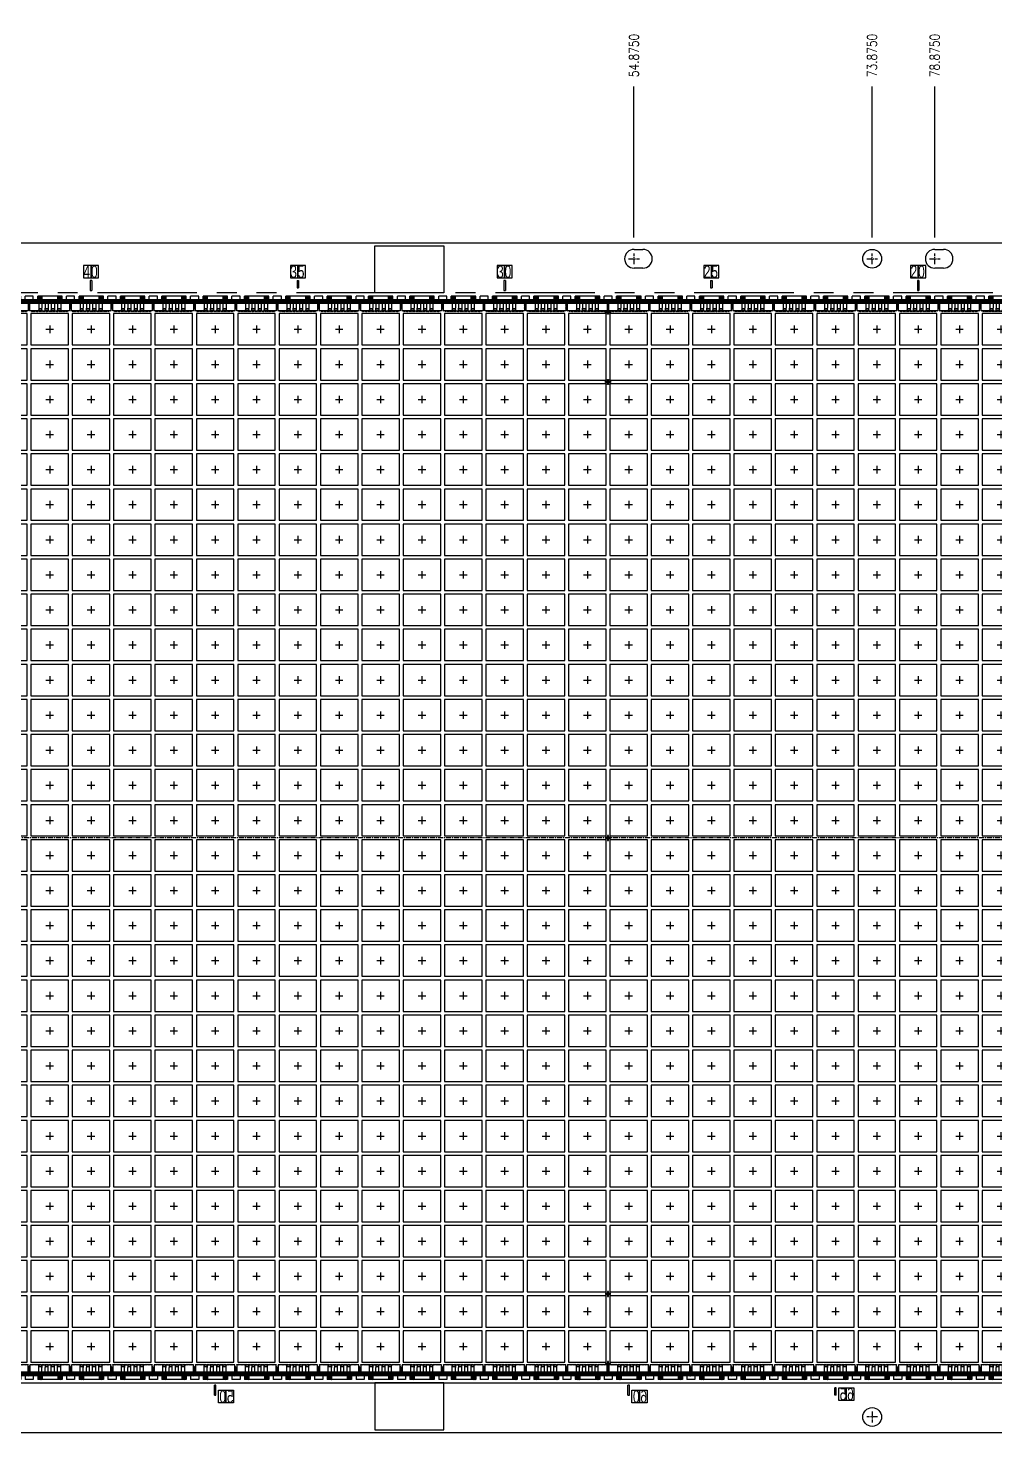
# Model space of a CAD drawing. Extents: x 24 to 818, y 14 to 516.
# Drawn here: x 383.1 to 537.4, y 289.8 to 514.1 of the extents above; entities that cross this region are included whole.
import ezdxf

# ---------------------------------------------------------------- set-up
doc = ezdxf.new("R2010")
doc.units = 0
doc.header["$LTSCALE"] = 12.7
doc.header["$MEASUREMENT"] = 0
doc.header["$PDMODE"] = 2
doc.linetypes.add('CENTER', pattern=[2, 1.25, -0.25, 0.25, -0.25])
doc.linetypes.add('PHANTOM', pattern=[2.5, 1.25, -0.25, 0.25, -0.25, 0.25, -0.25])
doc.layers.get('0').update_dxf_attribs({"linetype": 'CONTINUOUS'})
doc.layers.get('DEFPOINTS').update_dxf_attribs({"linetype": 'CONTINUOUS'})
for name, color, linetype in [('SH-02_CENTER', 2, 'CENTER'), ('SH-02_DIM', 4, 'CONTINUOUS'), ('SH-02_HATCH', 10, 'CONTINUOUS'), ('SH-02_HIDDEN', 6, 'CONTINUOUS'), ('SH-02_MISC', 5, 'CONTINUOUS'), ('SH-02_OBJECT', 7, 'CONTINUOUS'), ('SH-02_PHANTOM', 1, 'PHANTOM')]:
    doc.layers.add(name, color=color, linetype=linetype)
doc.styles.get("Standard").update_dxf_attribs({"font": 'simplex.shx', "width": 0.82})
doc.dimstyles.get("Standard").update_dxf_attribs({"dimtxt": 0.18, "dimasz": 0.18, "dimexe": 0.18, "dimexo": 0.0625, "dimgap": 0.09, "dimtad": 0, "dimtih": 1, "dimtoh": 1, "dimdec": 4, "dimzin": 0, "dimdsep": 46, "dimtxsty": 'STANDARD', "dimcen": 0.09, "dimadec": 0, "dimazin": 0, "dimtfac": 1, "dimtdec": 4, "dimtofl": 0, "dimtmove": 0, "dimatfit": 3, "dimfxl": 1, "dimtolj": 1, "dimtzin": 0, "dimarcsym": 0})

# ---------------------------------------------------------------- blocks, each defined once
blk = doc.blocks.new('*D8')
at = {"layer": 'DEFPOINTS', "color": 0, "ltscale": 0.05, "transparency": 16777216}
for p in [(479.82, 504.76), (479.82, 478.11), (370.07, 384.79)]:
    blk.add_point(p, dxfattribs=at)
at = {"layer": 'SH-02_DIM', "ltscale": 0.05, "transparency": 16777216}
blk.add_line((479.82, 480.65), (479.82, 504.76), dxfattribs=at)
at = {"layer": 'SH-02_DIM', "ltscale": 0.05, "transparency": 16777216, "insert": (479.82, 509.27), "char_height": 1.524, "attachment_point": 5, "rotation": 90}
blk.add_mtext('\\A1; 54.8750', dxfattribs=at)
blk = doc.blocks.new('_Open30')
at = {"color": 0, "lineweight": -2}
for p, q in [((-1, 0.268), (0, 0)), ((0, 0), (-1, -0.268)), ((0, 0), (-1, 0))]:
    blk.add_line(p, q, dxfattribs=at)
blk = doc.blocks.new('*D9')
at = {"layer": 'DEFPOINTS', "color": 0, "ltscale": 0.05, "transparency": 16777216}
for p in [(517.82, 504.76), (517.82, 478.11), (370.07, 384.79)]:
    blk.add_point(p, dxfattribs=at)
at = {"layer": 'SH-02_DIM', "ltscale": 0.05, "transparency": 16777216}
blk.add_line((517.82, 480.65), (517.82, 504.76), dxfattribs=at)
at = {"layer": 'SH-02_DIM', "ltscale": 0.05, "transparency": 16777216, "insert": (517.82, 509.27), "char_height": 1.524, "attachment_point": 5, "rotation": 90}
blk.add_mtext('\\A1; 73.8750', dxfattribs=at)
blk = doc.blocks.new('*D10')
at = {"layer": 'DEFPOINTS', "color": 0, "ltscale": 0.05, "transparency": 16777216}
for p in [(527.82, 504.76), (527.82, 478.11), (370.07, 384.79)]:
    blk.add_point(p, dxfattribs=at)
at = {"layer": 'SH-02_DIM', "ltscale": 0.05, "transparency": 16777216}
blk.add_line((527.82, 480.65), (527.82, 504.76), dxfattribs=at)
at = {"layer": 'SH-02_DIM', "ltscale": 0.05, "transparency": 16777216, "insert": (527.82, 509.27), "char_height": 1.524, "attachment_point": 5, "rotation": 90}
blk.add_mtext('\\A1; 78.8750', dxfattribs=at)
blk = doc.blocks.new('*D11')
at = {"layer": 'DEFPOINTS', "color": 0, "ltscale": 0.05, "transparency": 16777216}
for p in [(627.57, 504.76), (627.57, 478.11), (370.07, 384.79)]:
    blk.add_point(p, dxfattribs=at)
at = {"layer": 'SH-02_DIM', "ltscale": 0.05, "transparency": 16777216}
blk.add_line((627.57, 480.65), (627.57, 504.76), dxfattribs=at)
at = {"layer": 'SH-02_DIM', "ltscale": 0.05, "transparency": 16777216, "insert": (627.57, 509.74), "char_height": 1.524, "attachment_point": 5, "rotation": 90}
blk.add_mtext('\\A1; 128.7500', dxfattribs=at)
blk = doc.blocks.new('*D12')
at = {"layer": 'DEFPOINTS', "color": 0, "ltscale": 0.05, "transparency": 16777216}
for p in [(665.57, 504.76), (665.57, 478.11), (370.07, 384.79)]:
    blk.add_point(p, dxfattribs=at)
at = {"layer": 'SH-02_DIM', "ltscale": 0.05, "transparency": 16777216}
blk.add_line((665.57, 480.65), (665.57, 504.76), dxfattribs=at)
at = {"layer": 'SH-02_DIM', "ltscale": 0.05, "transparency": 16777216, "insert": (665.57, 509.74), "char_height": 1.524, "attachment_point": 5, "rotation": 90}
blk.add_mtext('\\A1; 147.7500', dxfattribs=at)
blk = doc.blocks.new('A$C69FE2559')
at = {"layer": 'SH-02_CENTER', "ltscale": 0.05}
for p, q in [((1.2, 1.5), (1.8, 1.5)), ((1.5, 1.8), (1.5, 1.2))]:
    blk.add_line(p, q, dxfattribs=at)
at = {"layer": 'SH-02_MISC', "ltscale": 0.05}
blk.add_lwpolyline([(0, 0.25), (3, 0.25), (3, 2.75), (0, 2.75)], close=True, dxfattribs=at)
blk = doc.blocks.new('A$Cd491f884')
at = {"layer": 'SH-02_HATCH', "ltscale": 0.05}
h = blk.add_hatch(dxfattribs=at)
h.set_pattern_fill('ANSI31', color=256)
h.set_pattern_definition([(45, (-79.67464, -298.28592), (-0.08838835, 0.08838835), [])])
h.paths.add_polyline_path([(6.6, 2.1), (6.5, 2.1), (6.5, 2.3), (6.5, 2.4), (6.4, 2.4), (6.2, 2.4), (6.2, 2.5), (0.4, 2.5), (0.4, 2.4), (0.2, 2.4), (0.1, 2.4), (0.1, 2.3), (0.1, 2.1), (0, 2.1), (0, 0.6), (0.68, 0.6), (1.38, 0.6), (1.38, 0), (2.08, 0), (2.08, 0.6), (4.58, 0.6), (4.58, 0), (5.28, 0), (5.28, 0.6), (5.98, 0.6), (6.6, 0.6)])
h.paths.add_polyline_path([(0.15, 1.2), (0.15, 2.35), (1.45, 2.35, -0.267949), (1.54, 2.3), (1.58, 2.3, -0.258777), (1.72, 2.38), (1.88, 2.38, -0.258777), (2.02, 2.3), (2.06, 2.3, -0.267949), (2.15, 2.35), (2.45, 2.35, -0.267949), (2.54, 2.3), (2.58, 2.3, -0.258777), (2.72, 2.38), (2.88, 2.38, -0.258777), (3.02, 2.3), (3.06, 2.3, -0.267949), (3.15, 2.35), (3.45, 2.35, -0.267949), (3.54, 2.3), (3.58, 2.3, -0.258777), (3.72, 2.38), (3.88, 2.38, -0.258777), (4.02, 2.3), (4.06, 2.3, -0.267949), (4.15, 2.35), (4.45, 2.35, -0.267949), (4.54, 2.3), (4.58, 2.3, -0.258777), (4.72, 2.38), (4.88, 2.38, -0.258777), (5.02, 2.3), (5.06, 2.3, -0.267949), (5.15, 2.35), (6.45, 2.35), (6.45, 1.2)], flags=16)
h.paths.add_polyline_path([(2.45, 1.5), (2.45, 1.95), (2.55, 1.95), (2.55, 2.05), (3.05, 2.05), (3.05, 1.95), (3.15, 1.95), (3.15, 1.5)], flags=0)
h.paths.add_polyline_path([(3.45, 1.5), (3.45, 1.95), (3.55, 1.95), (3.55, 2.05), (4.05, 2.05), (4.05, 1.95), (4.15, 1.95), (4.15, 1.5)], flags=0)
h.paths.add_polyline_path([(2.15, 1.5), (1.45, 1.5), (1.45, 1.95), (1.55, 1.95), (1.55, 2.05), (2.05, 2.05), (2.05, 1.95), (2.15, 1.95)], flags=0)
h.paths.add_polyline_path([(4.45, 1.5), (4.45, 1.95), (4.55, 1.95), (4.55, 2.05), (5.05, 2.05), (5.05, 1.95), (5.15, 1.95), (5.15, 1.5)], flags=0)
at = {"layer": 'SH-02_HIDDEN'}
for p, q in [((2.06, 2.3), (1.54, 2.3)), ((3.06, 2.3), (2.54, 2.3)), ((4.06, 2.3), (3.54, 2.3)), ((5.06, 2.3), (4.54, 2.3)), ((2.05, 2.05), (1.55, 2.05)), ((3.05, 2.05), (2.55, 2.05)), ((4.05, 2.05), (3.55, 2.05)), ((5.05, 2.05), (4.55, 2.05))]:
    blk.add_line(p, q, dxfattribs=at)
at = {"layer": 'SH-02_OBJECT'}
for p, q in [((1.55, 1.95), (1.55, 2.25)), ((2.05, 2.25), (2.05, 1.95)), ((2.15, 2.35), (2.45, 2.35)), ((2.55, 2.25), (2.55, 1.95)), ((3.05, 1.95), (3.05, 2.25)), ((3.15, 2.35), (3.45, 2.35)), ((3.55, 1.95), (3.55, 2.25)), ((4.15, 2.35), (4.45, 2.35)), ((1.38, 0.6), (0.68, 0.6)), ((1.38, 0.6), (1.38, 0)), ((2.08, 0), (1.38, 0)), ((5.28, 0), (4.58, 0)), ((5.28, 0.6), (5.28, 0)), ((5.98, 0.6), (5.28, 0.6))]:
    blk.add_line(p, q, dxfattribs=at)
at = {"layer": 'SH-02_OBJECT', "linetype": 'Continuous', "ltscale": 1.25}
for p, q in [((1.72, 2.38), (1.88, 2.38)), ((2.72, 2.38), (2.88, 2.38)), ((3.72, 2.38), (3.88, 2.38)), ((4.05, 1.95), (4.05, 2.25)), ((4.55, 1.95), (4.55, 2.25)), ((4.72, 2.38), (4.88, 2.38)), ((5.05, 1.95), (5.05, 2.25)), ((1.55, 1.2), (1.55, 1.95)), ((2.05, 1.2), (2.05, 1.95)), ((2.55, 1.2), (2.55, 1.95)), ((3.05, 1.2), (3.05, 1.95)), ((3.55, 1.2), (3.55, 1.95)), ((4.05, 1.2), (4.05, 1.95)), ((4.55, 1.2), (4.55, 1.95)), ((5.05, 1.2), (5.05, 1.95))]:
    blk.add_line(p, q, dxfattribs=at)
at = {"layer": 'SH-02_OBJECT', "ltscale": 0.05}
for p, q in [((0.68, 0.6), (0, 0.6)), ((0.68, 0), (0, 0)), ((6.45, 1.2), (0.15, 1.2)), ((0.68, 0.6), (0.68, 0)), ((4.58, 0.6), (2.08, 0.6)), ((2.08, 0.6), (2.08, 0)), ((4.58, 0), (2.08, 0)), ((4.58, 0.6), (4.58, 0)), ((6.6, 0.6), (5.98, 0.6)), ((5.98, 0.6), (5.98, 0)), ((6.6, 0), (5.98, 0))]:
    blk.add_line(p, q, dxfattribs=at)
at = {"layer": 'SH-02_OBJECT'}
for points in [[(1.45, 2.35), (0.15, 2.35), (0.15, 1.2)], [(6.45, 1.2), (6.45, 2.35), (5.15, 2.35)]]:
    blk.add_lwpolyline(points, dxfattribs=at)
for centre, start, end in [((1.45, 2.25), 0, 90), ((2.15, 2.25), 90, 180), ((2.45, 2.25), 0, 90), ((3.15, 2.25), 90, 180), ((3.45, 2.25), 0, 90), ((4.15, 2.25), 90, 180), ((4.45, 2.25), 0, 90), ((5.15, 2.25), 90, 180)]:
    blk.add_arc(centre, 0.1, start, end, dxfattribs=at)
at = {"layer": 'SH-02_OBJECT', "linetype": 'Continuous', "ltscale": 1.25}
for centre, start, end in [((1.72, 2.21), 90, 180), ((1.88, 2.21), 0, 90), ((2.72, 2.21), 90, 180), ((2.88, 2.21), 0, 90), ((3.72, 2.21), 90, 180), ((3.88, 2.21), 0, 90), ((4.72, 2.21), 90, 180), ((4.88, 2.21), 0, 90)]:
    blk.add_arc(centre, 0.17, start, end, dxfattribs=at)
blk = doc.blocks.new('A$Ce872bf26')
at = {"layer": 'SH-02_HIDDEN', "ltscale": 0.05}
for p, q in [((0.1, 0.25), (0.1, 0.15)), ((0.25, 0.3), (0.15, 0.3)), ((0.15, 0.15), (0.25, 0.25)), ((0.25, 0.1), (0.15, 0.1)), ((0.3, 0.25), (0.3, 0.15))]:
    blk.add_line(p, q, dxfattribs=at)
at = {"layer": 'SH-02_OBJECT', "ltscale": 0.05}
for p, q in [((0, 0.15), (0, 0.25)), ((0, 0.25), (0.1, 0.25)), ((0.1, 0.15), (0, 0.15)), ((0.1, 0.25), (0.15, 0.25)), ((0.15, 0.15), (0.1, 0.15)), ((0.15, 0.3), (0.15, 0.4)), ((0.15, 0.4), (0.25, 0.4)), ((0.15, 0.25), (0.15, 0.3)), ((0.15, 0.1), (0.15, 0.15)), ((0.15, 0), (0.15, 0.1)), ((0.25, 0.4), (0.25, 0.3)), ((0.25, 0.3), (0.25, 0.25)), ((0.25, 0.25), (0.3, 0.25)), ((0.3, 0.15), (0.25, 0.15)), ((0.25, 0.15), (0.25, 0.1)), ((0.25, 0.1), (0.25, 0)), ((0.3, 0.25), (0.4, 0.25)), ((0.4, 0.15), (0.3, 0.15)), ((0.4, 0.25), (0.4, 0.15)), ((0.25, 0), (0.15, 0))]:
    blk.add_line(p, q, dxfattribs=at)

msp = doc.modelspace()

# ---------------------------------------------------------------- linework, layer by layer
at = {"layer": 'SH-02_CENTER', "ltscale": 0.05}
for p, q in [((479.82464, 476.38592), (479.82464, 478.10592)), ((517.82464, 476.38592), (517.82464, 478.10592)), ((527.82464, 476.38592), (527.82464, 478.10592)), ((478.96464, 477.24592), (480.68464, 477.24592)), ((516.96464, 477.24592), (518.68464, 477.24592)), ((526.96464, 477.24592), (528.68464, 477.24592)), ((666.48126, 384.78592), (73.66801, 384.78592)), ((518.68464, 292.32592), (516.96464, 292.32592)), ((517.82464, 293.18592), (517.82464, 291.46592))]:
    msp.add_line(p, q, dxfattribs=at)
at = {"layer": 'SH-02_HIDDEN', "ltscale": 0.05}
for p, q in [((412.84964, 295.78592), (412.84964, 297.38592)), ((413.09964, 297.38592), (412.84964, 297.38592)), ((413.09964, 295.78592), (413.09964, 297.38592)), ((478.84964, 295.78592), (478.84964, 297.38592)), ((479.09964, 297.38592), (478.84964, 297.38592)), ((479.09964, 295.78592), (479.09964, 297.38592)), ((512.09964, 296.98592), (511.84964, 296.98592)), ((511.84964, 295.78592), (511.84964, 296.98592)), ((512.09964, 295.78592), (512.09964, 296.98592)), ((412.84964, 295.78592), (413.09964, 295.78592)), ((478.84964, 295.78592), (479.09964, 295.78592)), ((512.09964, 295.78592), (511.84964, 295.78592))]:
    msp.add_line(p, q, dxfattribs=at)
at = {"layer": 'SH-02_OBJECT'}
for p, q in [((71.80669, 479.78592), (668.34259, 479.78592)), ((479.82464, 478.74592), (481.22464, 478.74592)), ((527.82464, 478.74592), (529.22464, 478.74592)), ((481.22464, 475.74592), (479.82464, 475.74592)), ((529.22464, 475.74592), (527.82464, 475.74592)), ((668.34259, 289.78592), (71.80669, 289.78592))]:
    msp.add_line(p, q, dxfattribs=at)
at = {"layer": 'SH-02_OBJECT', "ltscale": 0.05}
for p, q in [((393.04964, 473.78592), (393.04964, 472.18592)), ((393.29964, 473.78592), (393.04964, 473.78592)), ((393.29964, 473.78592), (393.29964, 472.18592)), ((426.04964, 473.78592), (426.29964, 473.78592)), ((426.04964, 473.78592), (426.04964, 472.58592)), ((426.29964, 473.78592), (426.29964, 472.58592)), ((459.29964, 473.78592), (459.04964, 473.78592)), ((459.04964, 473.78592), (459.04964, 472.18592)), ((459.29964, 473.78592), (459.29964, 472.18592)), ((492.04964, 473.78592), (492.29964, 473.78592)), ((492.04964, 473.78592), (492.04964, 472.58592)), ((492.29964, 473.78592), (492.29964, 472.58592)), ((525.29964, 473.78592), (525.04964, 473.78592)), ((525.04964, 473.78592), (525.04964, 472.18592)), ((525.29964, 473.78592), (525.29964, 472.18592)), ((393.04964, 472.18592), (393.29964, 472.18592)), ((426.04964, 472.58592), (426.29964, 472.58592)), ((459.04964, 472.18592), (459.29964, 472.18592)), ((492.04964, 472.58592), (492.29964, 472.58592)), ((525.04964, 472.18592), (525.29964, 472.18592))]:
    msp.add_line(p, q, dxfattribs=at)
at = {"layer": 'SH-02_OBJECT'}
for centre in [(517.82464, 477.24592), (517.82464, 292.32592)]:
    msp.add_circle(centre, 1.5, dxfattribs=at)
for centre, start, end in [((479.82464, 477.24592), 90, 270), ((481.22464, 477.24592), 270, 90), ((527.82464, 477.24592), 90, 270), ((529.22464, 477.24592), 270, 90)]:
    msp.add_arc(centre, 1.5, start, end, dxfattribs=at)
at = {"layer": 'SH-02_PHANTOM'}
msp.add_line((664.07464, 471.78592), (76.07464, 471.78592), dxfattribs=at)
at = {"layer": 'SH-02_PHANTOM', "linetype": 'Continuous'}
msp.add_line((76.07464, 297.78592), (664.07464, 297.78592), dxfattribs=at)
at = {"layer": 'SH-02_PHANTOM'}
for points in [[(438.44964, 479.28592), (449.44964, 479.28592), (449.44964, 471.78592), (438.44964, 471.78592)], [(391.97464, 474.18592), (393.17464, 474.18592), (393.17464, 476.18592), (391.97464, 476.18592)], [(393.17464, 474.18592), (394.37464, 474.18592), (394.37464, 476.18592), (393.17464, 476.18592)], [(424.97464, 474.18592), (426.17464, 474.18592), (426.17464, 476.18592), (424.97464, 476.18592)], [(426.17464, 474.18592), (427.37464, 474.18592), (427.37464, 476.18592), (426.17464, 476.18592)], [(457.97464, 474.18592), (459.17464, 474.18592), (459.17464, 476.18592), (457.97464, 476.18592)], [(459.17464, 474.18592), (460.37464, 474.18592), (460.37464, 476.18592), (459.17464, 476.18592)], [(490.97464, 474.18592), (492.17464, 474.18592), (492.17464, 476.18592), (490.97464, 476.18592)], [(492.17464, 474.18592), (493.37464, 474.18592), (493.37464, 476.18592), (492.17464, 476.18592)], [(523.97464, 474.18592), (525.17464, 474.18592), (525.17464, 476.18592), (523.97464, 476.18592)], [(525.17464, 474.18592), (526.37464, 474.18592), (526.37464, 476.18592), (525.17464, 476.18592)], [(662.32464, 470.38592), (77.82464, 470.38592), (77.82464, 299.18592), (662.32464, 299.18592)], [(414.69964, 294.58592), (413.49964, 294.58592), (413.49964, 296.58592), (414.69964, 296.58592)], [(415.89964, 294.58592), (414.69964, 294.58592), (414.69964, 296.58592), (415.89964, 296.58592)], [(438.44964, 290.28592), (449.44964, 290.28592), (449.44964, 297.78592), (438.44964, 297.78592)], [(480.69964, 294.58592), (479.49964, 294.58592), (479.49964, 296.58592), (480.69964, 296.58592)], [(481.89964, 294.58592), (480.69964, 294.58592), (480.69964, 296.58592), (481.89964, 296.58592)], [(513.69964, 294.98592), (512.49964, 294.98592), (512.49964, 296.98592), (513.69964, 296.98592)], [(514.89964, 294.98592), (513.69964, 294.98592), (513.69964, 296.98592), (514.89964, 296.98592)]]:
    msp.add_lwpolyline(points, close=True, dxfattribs=at)

# ---------------------------------------------------------------- block references
at = {"layer": 'SH-02_HIDDEN', "ltscale": 0.05, "xscale": -1, "rotation": 180, "row_count": 1, "column_count": 88, "row_spacing": 5.599999999999999, "column_spacing": -6.599999999999909}
msp.add_blockref('A$Cd491f884', (79.67464, 471.28592), dxfattribs=at)
at = {"layer": 'SH-02_HIDDEN', "ltscale": 0.05, "yscale": 2, "zscale": 2}
for p, xscale, rotation in [((476.07464, 469.18592), 2, 179.9999999992471), ((476.07464, 457.98592), 2, 179.9999999992471), ((476.07464, 384.38592), -2, 359.9999999997988), ((476.07464, 311.58592), -2, 2.558e-12), ((476.07464, 300.38592), -2, 2.558e-12)]:
    msp.add_blockref('A$Ce872bf26', p, dxfattribs=dict(at, xscale=xscale, rotation=rotation))
at = {"layer": 'SH-02_HIDDEN', "ltscale": 0.05, "row_count": 1, "column_count": 88, "row_spacing": 5.599999999999999, "column_spacing": 6.599999999999909}
msp.add_blockref('A$Cd491f884', (79.67464, 298.28592), dxfattribs=at)
at = {"layer": 'SH-02_MISC', "ltscale": 0.05, "xscale": 2, "yscale": 2, "zscale": 2, "row_count": 30, "column_count": 88, "row_spacing": 5.599999999999999, "column_spacing": 6.599999999999999}
msp.add_blockref('A$C69FE2559', (79.97464, 300.58592), dxfattribs=at)

# ---------------------------------------------------------------- texts
at = {"layer": 'SH-02_HIDDEN', "extrusion": (0, 0, -1), "char_height": 2, "width": 1.2, "attachment_point": 1, "text_direction": (-1, 0, 0)}
for s, insert in [('{\\fSwis721 BdCnOul BT|b0|i0|c0|p82;0}', (414.69964, 296.58592)), ('{\\fSwis721 BdCnOul BT|b0|i0|c0|p82;5}', (415.89964, 296.58592)), ('{\\fSwis721 BdCnOul BT|b0|i0|c0|p82;0}', (480.69964, 296.58592)), ('{\\fSwis721 BdCnOul BT|b0|i0|c0|p82;6}', (481.89964, 296.58592)), ('{\\fSwis721 BdCnOul BT|b0|i0|c0|p82;5}', (513.69964, 296.98592)), ('{\\fSwis721 BdCnOul BT|b0|i0|c0|p82;6}', (514.89964, 296.98592))]:
    msp.add_mtext(s, dxfattribs=dict(at, insert=insert))
at = {"layer": 'SH-02_OBJECT', "char_height": 2, "width": 1.2, "attachment_point": 1}
for s, insert in [('{\\fSwis721 BdCnOul BT|b0|i0|c0|p82;4}', (391.97464, 476.18592)), ('{\\fSwis721 BdCnOul BT|b0|i0|c0|p82;0}', (393.17464, 476.18592)), ('{\\fSwis721 BdCnOul BT|b0|i0|c0|p82;3}', (424.97464, 476.18592)), ('{\\fSwis721 BdCnOul BT|b0|i0|c0|p82;5}', (426.17464, 476.18592)), ('{\\fSwis721 BdCnOul BT|b0|i0|c0|p82;3}', (457.97464, 476.18592)), ('{\\fSwis721 BdCnOul BT|b0|i0|c0|p82;0}', (459.17464, 476.18592)), ('{\\fSwis721 BdCnOul BT|b0|i0|c0|p82;2}', (490.97464, 476.18592)), ('{\\fSwis721 BdCnOul BT|b0|i0|c0|p82;5}', (492.17464, 476.18592)), ('{\\fSwis721 BdCnOul BT|b0|i0|c0|p82;2}', (523.97464, 476.18592)), ('{\\fSwis721 BdCnOul BT|b0|i0|c0|p82;0}', (525.17464, 476.18592))]:
    msp.add_mtext(s, dxfattribs=dict(at, insert=insert))

# ---------------------------------------------------------------- dimensions: what is measured, and where the dimension line sits
at = {"layer": 'SH-02_DIM', "ltscale": 0.05}
for feature_location, picture, middle in [((627.57464, 478.10592), '*D11', (627.57464, 509.74458)), ((665.57464, 478.10592), '*D12', (665.57464, 509.74458)), ((479.82464, 478.10592), '*D8', (479.82464, 509.26851)), ((517.82464, 478.10592), '*D9', (517.82464, 509.26851)), ((527.82464, 478.10592), '*D10', (527.82464, 509.26851))]:
    dim = msp.add_ordinate_dim(feature_location=feature_location, offset=(0, 26.65372), dtype=1, origin=(370.07464, 384.78592), dimstyle='STANDARD', override={"dimscale": 25.4, "dimtxt": 0.06, "dimasz": 0.125, "dimexe": 0.1, "dimexo": 0.1, "dimgap": 0.01, "dimtih": 0, "dimtoh": 0, "dimlfac": 0.5, "dimzin": 1, "dimpost": ' <>\\X', "dimblk": 'Open30', "dimcen": -0.09, "dimclrd": 256, "dimclre": 256, "dimclrt": 256, "dimazin": 1, "dimtp": 0.03, "dimtm": 0.03, "dimtofl": 1, "dimldrblk": 'Open30', "dimlwd": -1, "dimlwe": -1}, dxfattribs=at)
    dim.commit()
    dim.dimension.update_dxf_attribs({"geometry": picture, "text_midpoint": middle})

doc.saveas('drawing.dxf')
